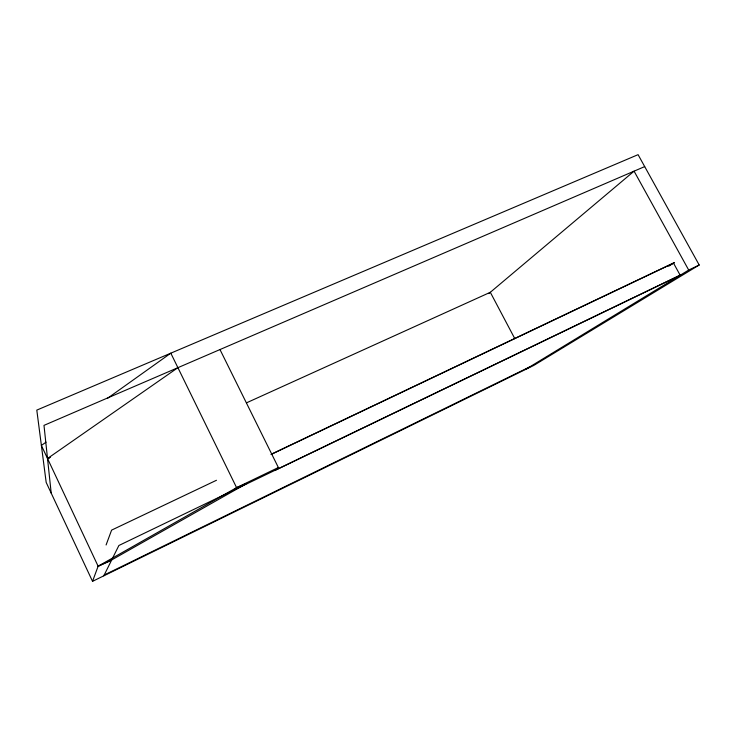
<?xml version="1.0" encoding="UTF-8"?>
<svg xmlns="http://www.w3.org/2000/svg" width="736" height="736" viewBox="0 0 736 736"><rect width="100%" height="100%" fill="white"/><g stroke="black" fill="none" stroke-linecap="round" stroke-linejoin="round"><path stroke-width="1.1" d="M92.534 581.339L533.766 365.433L699.2 265.006L638.084 154.661L36.8 410.108L46.175 482.402L92.534 581.339L98.127 566.223L236.587 487.637L278.374 467.526L219.981 349.554M106.094 544.962L111.605 530.122L216.476 480.268M103.794 575.837L118.882 545.496L681.048 274.721M234.122 489.983L236.587 487.637L246.827 483.405L108.827 561.559L98.127 566.223L41.391 445.464L46.046 442.143M278.374 467.526L275.006 470.424L680.184 275.246L673.514 263.138L270.986 454.517M488.768 293.6L634.073 171.166L688.703 270.057L699.2 265.006M107.493 398.323L170.807 353.17L236.587 487.637M49.542 457.893L47.518 458.51L177.9 367.687M668.693 266.211L674.369 262.596L271.501 454.112M525.495 369.481L688.703 270.057M104.181 575.046L529.745 366.896M98.127 566.223L111.89 559.544M246.569 402.804L490.314 292.293L514.823 338.67M47.518 458.51L50.48 457.203M644.69 166.594L43.994 425.371L51.198 493.12"/></g></svg>
